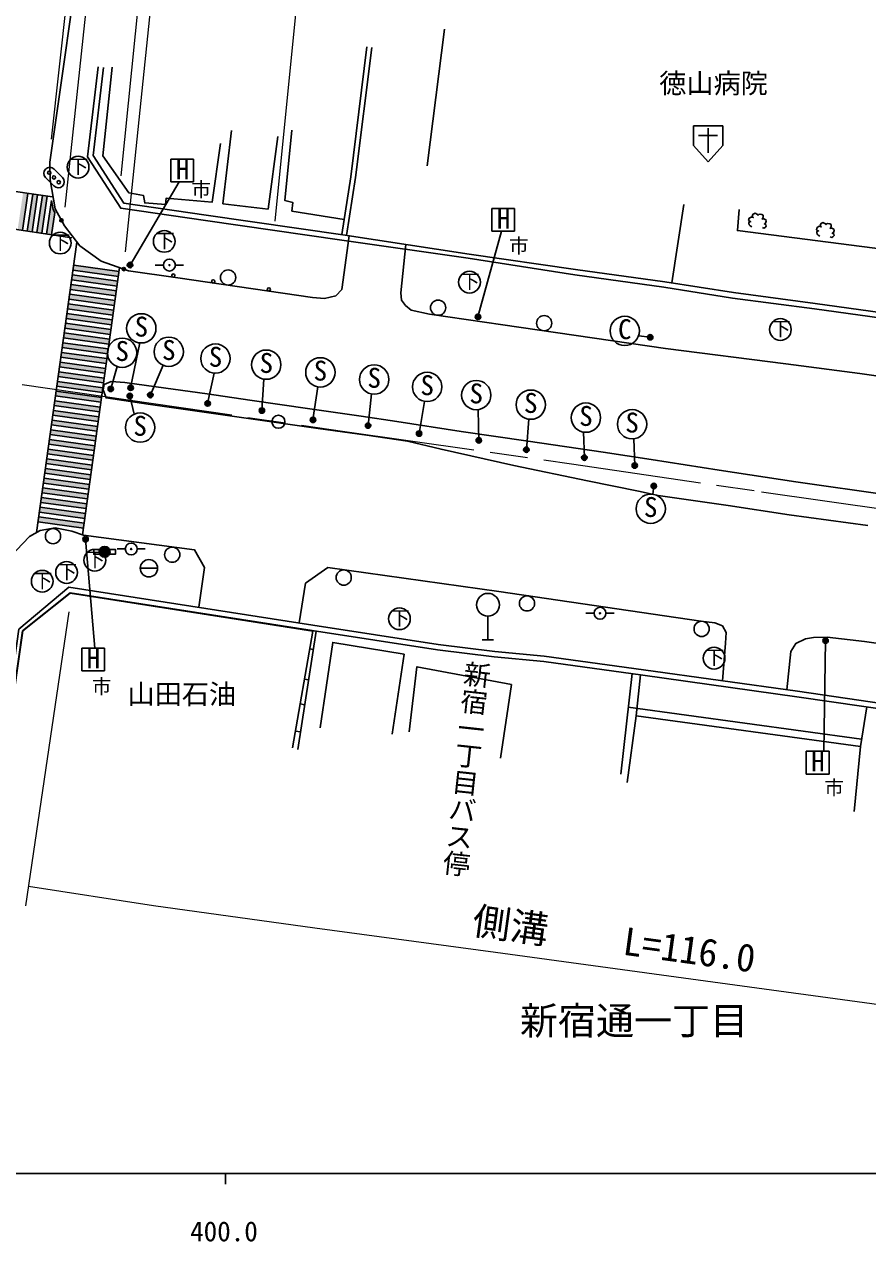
# Model space of a CAD drawing. Units: millimetres at full size, sheet at 1:1000; details may follow other scales. Extents: x 40000 to 680000, y 20000 to 380000.
# Drawn here: x 449467 to 527102, y 198715 to 310841 of the extents above; entities that cross this region are included whole.
import ezdxf
from ezdxf.enums import TextEntityAlignment as Align

# ---------------------------------------------------------------- set-up
doc = ezdxf.new("R2010")
doc.units = ezdxf.units.MM
doc.header["$LTSCALE"] = 1000
doc.linetypes.add('CHAIN', pattern=[18.5, 12, -1.5, 3.5, -1.5])
for name, color, linetype, lineweight in [('M-BGD', 7, 'Continuous', 25), ('M-BGD-EXST', 7, 'Continuous', 25), ('M-BMK', 2, 'CHAIN', 13), ('M-BMK-SRVR', 3, 'Continuous', 25), ('M-STR-HTXT', 7, 'Continuous', 13), ('M-STR-STRC', 7, 'Continuous', 25), ('M-STR-STRD', 8, 'Continuous', 25), ('M-TTL-BAND', 7, 'Continuous', 25)]:
    doc.layers.add(name, color=color, linetype=linetype, lineweight=lineweight)
doc.layers.add('M-BMK-HTXT', color=7, linetype='Continuous')
doc.styles.add('@ＭＳ ゴシック', font='')
doc.styles.add('ＭＳ ゴシック', font='')
doc.styles.get('@ＭＳ ゴシック').set_extended_font_data('@MS Gothic')
doc.styles.get('ＭＳ ゴシック').set_extended_font_data('MS Gothic')

# ---------------------------------------------------------------- blocks, each defined once
blk = doc.blocks.new('F133')
at = {"layer": 'M-BGD'}
blk.add_hatch(color=256, dxfattribs=at).paths.add_polyline_path([(-50, 0, 1), (50, 0, 1)])
for p, q in [((-550, 0), (-1300, 0)), ((550, 0), (1300, 0))]:
    blk.add_line(p, q, dxfattribs=at)
for radius in [550, 50]:
    blk.add_circle((0, 0), radius, dxfattribs=at)
blk = doc.blocks.new('F136')
at = {"layer": 'M-BGD'}
blk.add_hatch(color=256, dxfattribs=at).paths.add_polyline_path([(-50, 0, 1), (50, 0, 1)])
for p, q in [((-550, 0), (-1300, 0)), ((550, 0), (1300, 0))]:
    blk.add_line(p, q, dxfattribs=at)
for radius in [550, 50]:
    blk.add_circle((0, 0), radius, dxfattribs=at)
blk = doc.blocks.new('E24')
at = {"layer": 'M-BGD'}
blk.add_hatch(color=256, dxfattribs=at).paths.add_polyline_path([(-500, 0, 1), (500, 0, 1)])
for points in [[(-447, 225), (-1000, 225), (-1000, -225), (-447, -225)], [(1000, 0), (1000, 225), (447, 225)], [(447, -225), (1000, -225), (1000, 0)]]:
    blk.add_lwpolyline(points, dxfattribs=at)
blk.add_circle((0, 0), 500, dxfattribs=at)

msp = doc.modelspace()

# ---------------------------------------------------------------- hatches: boundary and pattern name
at = {"layer": 'M-BGD'}
msp.add_hatch(color=256, dxfattribs=at).paths.add_polyline_path([(502414, 256598, 1), (502514, 256598, 1)])
at = {"layer": 'M-BGD-EXST'}
for points in [[(459445, 288672, 0.41421), (459195, 288922, 0.41421), (458945, 288672, 1)], [(491480, 283901, 1), (490980, 283901, 1)], [(507332, 282018, 1), (506832, 282018, 1)], [(457669, 277261, 0.41421), (457419, 277511, 0.41421), (457169, 277261, 1)], [(459500, 277368, 1), (459000, 277368, 1)], [(461318, 276704, 0.41421), (461068, 276954, 0.41421), (460818, 276704, 0.41421), (461068, 276454, 0.41421)], [(459421, 276611, 0.41421), (459171, 276861, 0.41421), (458921, 276611, 0.41421), (459171, 276361, 0.41421)], [(466592, 275924, 0.41421), (466342, 276174, 0.41421), (466092, 275924, 0.41421), (466342, 275674, 0.41421)], [(471584, 275267, 1), (471084, 275267, 0.41421), (471334, 275017, 0.41421)], [(476287, 274411, 1), (475787, 274411, 0.41421), (476037, 274161, 0.41421)], [(481361, 273880, 0.41421), (481111, 274130, 0.41421), (480861, 273880, 0.41421), (481111, 273630, 0.41421)], [(486061, 273152, 0.41421), (485811, 273402, 0.41421), (485561, 273152, 1)], [(491556, 272523, 1), (491056, 272523, 1)], [(495934, 271661, 0.41421), (495684, 271911, 0.41421), (495434, 271661, 1)], [(501274, 270932, 0.41421), (501024, 271182, 0.41421), (500774, 270932, 1)], [(505909, 270204, 1), (505409, 270204, 1)], [(507663, 268317, 1), (507163, 268317, 1)], [(455353, 263418, 1), (454853, 263418, 0.41421), (455103, 263168, 0.41421)], [(523476, 254079, 1), (522976, 254079, 1)]]:
    msp.add_hatch(color=256, dxfattribs=at).paths.add_polyline_path(points)
at = {"layer": 'M-STR-STRC'}
for points in [[(449799, 295274), (449354, 295340), (448847, 291926), (449292, 291860)], [(450689, 295142), (450244, 295208), (449737, 291794), (450182, 291728)], [(451580, 295009), (451134, 295076), (450627, 291662), (451073, 291595)], [(452268, 293519), (452124, 293780), (451977, 294625), (451518, 291529), (451963, 291463)], [(458184, 288070), (454010, 288651), (453949, 288205), (458122, 287625)], [(458060, 287179), (453887, 287759), (453825, 287314), (457998, 286733)], [(457812, 285396), (453639, 285976), (453577, 285531), (457750, 284950)], [(457936, 286288), (453763, 286868), (453701, 286422), (457874, 285842)], [(457688, 284505), (453515, 285085), (453453, 284639), (457626, 284059)], [(457564, 283613), (453391, 284194), (453329, 283748), (457502, 283168)], [(457440, 282722), (453267, 283302), (453205, 282856), (457378, 282276)], [(457192, 280939), (453019, 281519), (452957, 281074), (457130, 280493)], [(457316, 281831), (453143, 282411), (453081, 281965), (457254, 281385)], [(457068, 280048), (452895, 280628), (452833, 280182), (457006, 279602)], [(456944, 279156), (452771, 279737), (452709, 279291), (456882, 278711)], [(456820, 278265), (452647, 278845), (452585, 278399), (456758, 277819)], [(456572, 276482), (452399, 277062), (452337, 276617), (456510, 276036)], [(456696, 277373), (452523, 277954), (452461, 277508), (456634, 276928)], [(456448, 275591), (452275, 276171), (452213, 275725), (456386, 275145)], [(456324, 274699), (452151, 275279), (452089, 274834), (456262, 274253)], [(456200, 273808), (452027, 274388), (451965, 273942), (456138, 273362)], [(455952, 272025), (451779, 272605), (451717, 272159), (455890, 271579)], [(456076, 272916), (451903, 273497), (451841, 273051), (456014, 272471)], [(455829, 271133), (451655, 271714), (451593, 271268), (455767, 270688)], [(455705, 270242), (451531, 270822), (451469, 270377), (455643, 269796)], [(455581, 269351), (451408, 269931), (451346, 269485), (455519, 268905)], [(455333, 267568), (451160, 268148), (451098, 267702), (455271, 267122)], [(455457, 268459), (451284, 269039), (451222, 268594), (455395, 268013)], [(455209, 266676), (451036, 267257), (450974, 266811), (455147, 266231)], [(455085, 265785), (450912, 266365), (450850, 265919), (455023, 265339)], [(454961, 264893), (450788, 265474), (450726, 265028), (454899, 264448)]]:
    msp.add_hatch(color=256, dxfattribs=at).paths.add_polyline_path(points)

# ---------------------------------------------------------------- linework, layer by layer
at = {"layer": 'M-BGD'}
for p, q in [((486564, 297820), (488158, 310403)), ((512409, 301484), (511059, 301484)), ((511059, 301484), (511059, 299684)), ((511538, 300589), (512409, 300589)), ((512409, 301484), (513759, 301484)), ((512409, 301292), (512409, 299013)), ((513281, 300589), (512409, 300589)), ((513759, 301484), (513759, 299684)), ((511059, 299684), (512409, 298184)), ((513759, 299684), (512409, 298184)), ((509073, 287017), (510174, 294251)), ((460131, 260743), (461731, 260743)), ((492146, 256326), (492146, 254151)), ((501914, 256598), (501164, 256598)), ((503014, 256598), (503764, 256598)), ((474637, 244053), (476327, 254959)), ((475736, 253307), (476063, 253257)), ((475254, 250514), (475629, 250456)), ((504384, 241778), (505414, 251033)), ((505783, 247161), (506190, 250925)), ((474862, 248239), (475276, 248175)), ((505070, 247942), (526543, 244993)), ((527043, 247967), (526430, 244323)), ((474433, 245749), (474889, 245678))]:
    msp.add_line(p, q, dxfattribs=at)
for points in [[(454969, 320343), (451813, 298152), (451839, 296516), (452304, 293843), (453160, 292285), (454586, 290426), (456527, 289032), (459056, 288145), (463609, 287484), (475998, 285690), (477089, 285599), (478144, 285835), (478690, 286417), (479355, 291371)], [(478685, 291472), (479522, 296808), (480998, 308769)], [(479130, 291405), (479968, 296745), (481445, 308714)], [(573711, 277138), (562901, 278266), (558712, 278809), (551963, 280323), (548291, 281084), (542587, 281732), (534928, 282925), (530391, 283490), (522203, 284623), (514674, 285632), (508342, 286625), (500136, 287769), (490338, 289290), (478701, 290965), (466131, 292761), (458343, 293904), (455271, 298652), (456263, 306920)], [(573763, 277635), (562960, 278763), (558799, 279302), (552069, 280812), (548371, 281578), (542653, 282228), (534998, 283420), (530456, 283986), (522270, 285119), (514746, 286127), (508416, 287120), (500206, 288265), (490406, 289673), (478774, 291460), (466203, 293256), (458640, 294366), (455789, 298772), (456759, 306861)], [(457537, 306887), (456689, 298724), (459081, 295332), (460421, 295078), (460556, 294399), (462473, 294247), (462524, 294840), (466765, 294467), (467517, 299878)], [(468539, 301077), (467743, 294318), (471899, 293832), (472803, 300523)], [(478906, 292878), (474102, 293645), (474178, 294436), (473448, 294603), (474087, 301083)], [(484590, 290567), (484115, 286097), (484203, 285422), (484545, 284946), (485091, 284527), (486756, 284149), (493517, 283155), (508479, 280974), (519578, 279568), (526375, 278670), (529134, 278282), (533125, 277653), (536300, 277096), (537186, 276953), (539430, 277167), (541174, 277896), (542850, 279239), (543901, 280711), (544505, 282018), (546401, 295344)], [(515271, 293799), (515121, 291844), (540163, 288633), (540284, 290212), (541427, 290166), (541983, 293805)], [(517413, 292123), (517541, 292077), (517653, 292123), (517759, 292256), (517740, 292386), (517657, 292445), (517597, 292457), (517703, 292517), (517767, 292707), (517735, 292843), (517554, 292913), (517406, 292894), (517483, 293090), (517486, 293257), (517362, 293333), (517180, 293371), (517055, 293315), (517022, 293253), (516970, 293336), (516738, 293439), (516564, 293371), (516466, 293211), (516507, 293100), (516578, 293047), (516385, 293095), (516193, 292983), (516140, 292784), (516212, 292707), (516339, 292675), (516182, 292631), (516160, 292542), (516201, 292372), (516283, 292282), (516456, 292204)], [(523665, 291264), (523793, 291218), (523905, 291264), (524011, 291397), (523991, 291527), (523909, 291586), (523849, 291598), (523954, 291658), (524019, 291848), (523987, 291984), (523805, 292054), (523658, 292035), (523735, 292231), (523738, 292398), (523614, 292474), (523432, 292512), (523307, 292456), (523274, 292394), (523222, 292477), (522990, 292580), (522816, 292512), (522717, 292352), (522759, 292241), (522830, 292188), (522636, 292236), (522445, 292124), (522392, 291925), (522463, 291848), (522591, 291816), (522434, 291772), (522412, 291683), (522453, 291513), (522535, 291423), (522707, 291345)], [(445749, 259268), (449944, 263659), (450921, 264215), (452305, 264456), (453839, 264155), (454923, 263795), (465133, 262426), (466059, 260821), (465543, 257145)], [(474780, 255706), (475348, 259361), (477410, 260803), (493151, 258606), (511755, 255877), (513022, 255729), (513725, 255423), (514077, 254823), (514020, 253849), (513725, 250376)], [(570360, 242131), (560305, 243571), (548164, 245348), (532993, 247603), (520649, 249407), (506479, 251390), (497337, 252653), (492776, 253078), (487565, 253724), (476040, 255509), (453548, 259014), (448964, 255130), (447747, 246577)], [(570287, 241636), (560233, 243076), (548091, 244853), (532920, 247108), (520578, 248912), (506410, 250895), (497279, 252156), (492722, 252581), (487496, 253229), (475964, 255015), (453688, 258486), (449286, 254968), (448094, 246492)], [(448128, 246555), (449312, 254965), (453686, 258457), (476021, 254962), (474168, 244213)], [(476711, 246054), (477856, 253918), (484431, 252823), (483335, 245446)], [(491621, 254151), (492146, 254151), (492671, 254151)], [(519661, 249545), (520033, 253059), (520486, 253821), (521382, 254244), (522103, 254357), (523390, 254398), (526812, 253997), (532365, 253203), (537776, 252569), (544137, 251631), (553012, 250448), (562823, 249121), (568884, 248240), (569951, 248053), (570599, 247765), (571111, 247261)], [(484905, 245687), (485611, 251676), (494305, 250020), (493307, 243252)], [(504949, 241021), (505783, 247161), (526430, 244323), (525875, 238337)]]:
    msp.add_lwpolyline(points, dxfattribs=at)
for centre, radius in [((452884, 292787), 150), ((458625, 288296), 150), ((468222, 287522), 700), ((463181, 287698), 150), ((466853, 287166), 150), ((471973, 286424), 150), ((487557, 284741), 700), ((497324, 283312), 700), ((452104, 263695), 700), ((463084, 261991), 700), ((460931, 260743), 800), ((478869, 259885), 700), ((492146, 257376), 1050), ((495742, 257506), 700), ((502464, 256598), 550), ((502464, 256598), 50), ((511819, 255153), 700)]:
    msp.add_circle(centre, radius, dxfattribs=at)
at = {"layer": 'M-BGD-EXST'}
for p, q in [((465051, 298424), (462951, 298424)), ((462951, 298424), (462951, 296324)), ((465051, 296324), (465051, 298424)), ((459195, 288672), (463708, 296324)), ((462951, 296324), (465051, 296324)), ((494602, 293885), (492502, 293885)), ((492502, 293885), (492502, 291785)), ((494602, 291785), (494602, 293885)), ((491230, 283901), (493393, 291785)), ((492502, 291785), (494602, 291785)), ((459250, 277368), (460091, 281499)), ((507082, 282018), (506013, 282152)), ((457419, 277261), (458008, 279324)), ((461068, 276704), (462234, 279445)), ((466342, 275924), (466942, 278716)), ((471334, 275267), (471501, 278165)), ((476037, 274411), (476487, 277456)), ((459171, 276611), (459587, 274943)), ((481111, 273880), (481437, 276798)), ((485811, 273152), (486308, 276116)), ((491306, 272523), (491235, 275349)), ((495684, 271661), (495902, 274473)), ((501024, 270932), (500938, 273284)), ((505659, 270204), (505588, 272665)), ((507413, 268317), (507317, 267562)), ((455103, 263418), (455946, 253385)), ((523226, 254079), (523065, 243882)), ((456847, 253385), (454747, 253385)), ((454747, 253385), (454747, 251285)), ((456847, 251285), (456847, 253385)), ((454747, 251285), (456847, 251285)), ((523551, 243882), (521451, 243882)), ((521451, 243882), (521451, 241782)), ((523551, 241782), (523551, 243882)), ((521451, 241782), (523551, 241782))]:
    msp.add_line(p, q, dxfattribs=at)
for centre, radius in [((454416, 297685), 1000), ((452769, 290700), 1000), ((462347, 290852), 1000), ((459195, 288672), 250), ((490450, 287093), 1000), ((460235, 282841), 1350), ((491230, 283901), 250), ((504741, 282606), 1350), ((519066, 282735), 1000), ((458470, 280592), 1350), ((462765, 280686), 1350), ((507082, 282018), 250), ((467060, 280061), 1350), ((471739, 279494), 1350), ((476717, 278786), 1350), ((481671, 278128), 1350), ((486551, 277444), 1350), ((457419, 277261), 250), ((459250, 277368), 250), ((461068, 276704), 250), ((491066, 276688), 1350), ((496092, 275809), 1350), ((459171, 276611), 250), ((466342, 275924), 250), ((501168, 274614), 1350), ((460126, 273705), 1350), ((471334, 275267), 250), ((505414, 274004), 1350), ((476037, 274411), 250), ((481111, 273880), 250), ((485811, 273152), 250), ((491306, 272523), 250), ((495684, 271661), 250), ((501024, 270932), 250), ((505659, 270204), 250), ((507413, 268317), 250), ((507131, 266225), 1350), ((455103, 263418), 250), ((455953, 261484), 1000), ((453359, 260351), 1000), ((451110, 259541), 1000), ((483999, 256087), 1000), ((512967, 252461), 1000), ((523226, 254079), 250)]:
    msp.add_circle(centre, radius, dxfattribs=at)
at = {"layer": 'M-BMK'}
msp.add_lwpolyline([(430954, 280321), (456687, 276591), (478972, 273341), (499838, 270365), (517325, 267791), (532050, 265671), (554248, 262411), (569658, 260212), (572923, 259626)], dxfattribs=at)
at = {"layer": 'M-BMK-SRVR'}
msp.add_circle((472857, 274233), 600, dxfattribs=at)
at = {"layer": 'M-STR-HTXT'}
for p, q in [((458369, 296883), (461126, 324040)), ((451973, 300278), (454312, 321745)), ((453235, 294004), (456134, 321583)), ((458776, 289901), (461922, 320252)), ((472559, 292721), (475130, 318363)), ((453557, 256731), (449580, 229660))]:
    msp.add_line(p, q, dxfattribs=at)
msp.add_lwpolyline([(449844, 231455), (461362, 229693), (476206, 227636), (492832, 225392), (511500, 222831), (530184, 220276), (550319, 217551), (561685, 216002), (567780, 215184)], dxfattribs=at)
at = {"layer": 'M-STR-STRC'}
for p, q in [((452198, 297508), (452970, 296725)), ((441414, 296519), (452049, 294940)), ((452187, 295952), (451415, 296735)), ((449292, 291860), (449799, 295274)), ((449737, 291794), (450244, 295208)), ((450182, 291728), (450689, 295142)), ((450627, 291662), (451134, 295076)), ((451073, 291595), (451580, 295009)), ((451518, 291529), (451977, 294625)), ((436923, 293697), (453840, 291184)), ((451963, 291463), (452268, 293519)), ((450589, 264041), (454307, 290782)), ((458122, 287625), (453949, 288205)), ((458184, 288070), (454010, 288651)), ((454813, 263829), (458234, 288435)), ((457998, 286733), (453825, 287314)), ((458060, 287179), (453887, 287759)), ((457812, 285396), (453639, 285976)), ((457874, 285842), (453701, 286422)), ((457936, 286288), (453763, 286868)), ((457688, 284505), (453515, 285085)), ((457750, 284950), (453577, 285531)), ((457502, 283168), (453329, 283748)), ((457564, 283613), (453391, 284194)), ((457626, 284059), (453453, 284639)), ((457378, 282276), (453205, 282856)), ((457440, 282722), (453267, 283302)), ((457192, 280939), (453019, 281519)), ((457254, 281385), (453081, 281965)), ((457316, 281831), (453143, 282411)), ((457068, 280048), (452895, 280628)), ((457130, 280493), (452957, 281074)), ((456882, 278711), (452709, 279291)), ((456944, 279156), (452771, 279737)), ((457006, 279602), (452833, 280182)), ((456758, 277819), (452585, 278399)), ((456820, 278265), (452647, 278845)), ((456572, 276482), (452399, 277062)), ((456634, 276928), (452461, 277508)), ((456696, 277373), (452523, 277954)), ((456448, 275591), (452275, 276171)), ((456510, 276036), (452337, 276617)), ((456262, 274253), (452089, 274834)), ((456324, 274699), (452151, 275279)), ((456386, 275145), (452213, 275725)), ((456138, 273362), (451965, 273942)), ((456200, 273808), (452027, 274388)), ((455952, 272025), (451779, 272605)), ((456014, 272471), (451841, 273051)), ((456076, 272916), (451903, 273497)), ((455829, 271133), (451655, 271714)), ((455890, 271579), (451717, 272159)), ((455643, 269796), (451469, 270377)), ((455705, 270242), (451531, 270822)), ((455767, 270688), (451593, 271268)), ((455519, 268905), (451346, 269485)), ((455581, 269351), (451408, 269931)), ((455333, 267568), (451160, 268148)), ((455395, 268013), (451222, 268594)), ((455457, 268459), (451284, 269039)), ((455209, 266676), (451036, 267257)), ((455271, 267122), (451098, 267702)), ((455023, 265339), (450850, 265919)), ((455085, 265785), (450912, 266365)), ((455147, 266231), (450974, 266811)), ((454899, 264448), (450726, 265028)), ((454961, 264893), (450788, 265474))]:
    msp.add_line(p, q, dxfattribs=at)
msp.add_lwpolyline([(451977, 294625), (452124, 293780), (452268, 293519)], dxfattribs=at)
for centre in [(451758, 297179), (452194, 296737), (452629, 296296)]:
    msp.add_circle(centre, 150, dxfattribs=at)
for centre, start, end in [((451806, 297122), 134.60636, 224.60636), ((451806, 297122), 44.60636, 134.60636), ((452579, 296338), 314.60636, 44.60636), ((452579, 296338), 224.60636, 314.60636)]:
    msp.add_arc(centre, 550, start, end, dxfattribs=at)
at = {"layer": 'M-STR-STRD'}
msp.add_lwpolyline([(529127, 267469), (520506, 268710), (513430, 269782), (507171, 270747), (502769, 271420), (495838, 272458), (489696, 273344), (483748, 274256), (480477, 274764), (475751, 275431), (470226, 276215), (466303, 276803), (461596, 277444), (458729, 277843), (457461, 277956), (456827, 277676), (456731, 277175), (456994, 276434), (460851, 275856), (469460, 274616), (476508, 273623), (480982, 272987), (484738, 272434), (487825, 271704), (494544, 270221), (501324, 268793), (506001, 267836), (507803, 267430), (514252, 266517), (519892, 265671), (527115, 264667)], dxfattribs=at)
at = {"layer": 'M-TTL-BAND'}
for p, q in [((40000, 205000), (579000, 205000)), ((468000, 205000), (468000, 204000))]:
    msp.add_line(p, q, dxfattribs=at)

# ---------------------------------------------------------------- block references
for name, p in [('F133', (462822, 288666)), ('E24', (456856, 262257)), ('F136', (459304, 262516))]:
    msp.add_blockref(name, p)

# ---------------------------------------------------------------- texts
at = {"layer": 'M-BGD-EXST', "style": 'ＭＳ ゴシック'}
for s, height, p in [('下', 1320, (453564, 296697)), ('H', 1833, (463404, 296016)), ('市', 1320, (464846, 294572)), ('H', 1833, (492955, 291477)), ('下', 1320, (461495, 289865)), ('下', 1320, (451917, 289712)), ('市', 1320, (494093, 289395)), ('下', 1320, (489597, 286106)), ('下', 1320, (518214, 281747)), ('下', 1320, (455100, 260496)), ('下', 1320, (450258, 258554)), ('下', 1320, (452507, 259363)), ('下', 1320, (483146, 255100)), ('H', 1833, (455200, 250977)), ('下', 1320, (512114, 251474)), ('市', 1320, (455680, 248796)), ('H', 1833, (521904, 241474)), ('市', 1320, (523117, 239482))]:
    msp.add_text(s, height=height, dxfattribs=at).set_placement(p, align=Align.BOTTOM_LEFT)
for s, p in [('S', (459580, 281549)), ('C', (504086, 281314)), ('S', (457815, 279300)), ('S', (462110, 279393)), ('S', (466405, 278769)), ('S', (471084, 278202)), ('S', (476062, 277494)), ('S', (481016, 276835)), ('S', (485896, 276152)), ('S', (490410, 275395)), ('S', (495437, 274517)), ('S', (459470, 272413)), ('S', (500513, 273321)), ('S', (504759, 272711)), ('S', (506476, 264932))]:
    msp.add_text(s, height=1833, rotation=358.508, dxfattribs=at).set_placement(p, align=Align.BOTTOM_LEFT)
at = {"layer": 'M-BMK-HTXT', "style": 'ＭＳ ゴシック'}
for s, height, p in [('徳山病院', 1833, (507918, 303943)), ('山田石油', 1833, (458961, 247685)), ('新宿通一丁目', 2566, (495095, 217013))]:
    msp.add_text(s, height=height, dxfattribs=at).set_placement(p, align=Align.BOTTOM_LEFT)
at = {"layer": 'M-BMK-HTXT', "style": '@ＭＳ ゴシック'}
msp.add_text('新宿一丁目バス停', height=1833, rotation=263.797, dxfattribs=at).set_placement((489800, 252344), align=Align.BOTTOM_LEFT)
at = {"layer": 'M-STR-HTXT', "style": 'ＭＳ ゴシック'}
msp.add_text('側溝\u3000\u3000L=116.0', height=2566, rotation=352.188, dxfattribs=at).set_placement((490495, 226301), align=Align.BOTTOM_LEFT)
at = {"layer": 'M-TTL-BAND', "style": 'ＭＳ ゴシック'}
msp.add_text('400.0', height=1833, dxfattribs=at).set_placement((467844, 198195), align=Align.BOTTOM_CENTER)

doc.saveas('drawing.dxf')
